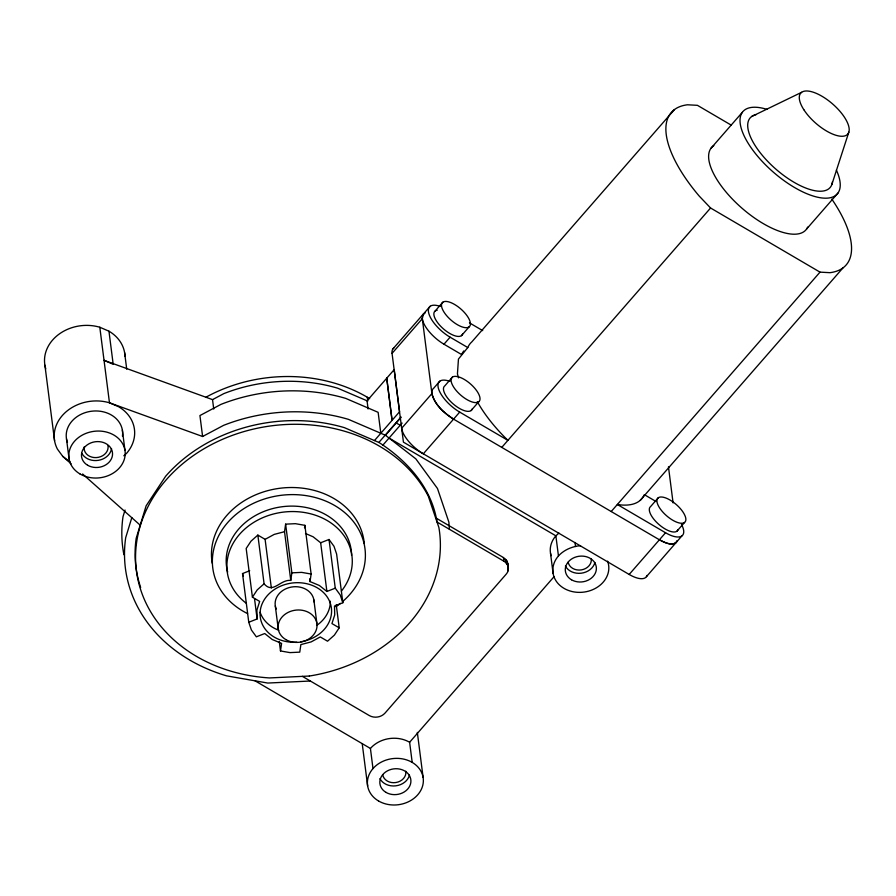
<?xml version="1.0" encoding="UTF-8"?>
<svg xmlns="http://www.w3.org/2000/svg" width="896" height="896" viewBox="0 0 896 896"><rect width="100%" height="100%" fill="white"/><g stroke="black" fill="none" stroke-linecap="round" stroke-linejoin="round"><path stroke-width="1.34" d="M659.411 539.784C664.294 542.259 670.298 545.63 675.752 542.942L677.309 540.758C673.557 547.366 664.328 542.416 659.411 539.784L453.566 419.138C444.181 413.123 434.616 404.869 431.906 393.602L422.307 318.685L423.147 314.261L430.214 306.275M302.422 676.368L369.331 715.579C374.326 718.424 381.158 717.405 385.011 713.104L506.162 574.202C509.902 570.394 508.67 563.64 503.944 561.243L437.035 522.032C431.715 487.883 407.355 460.757 379.109 442.568L344.456 427.672A152.813 126.538 -7.3 0 0 165.682 476.202L146.126 505.826L136.192 538.283A152.813 126.538 -7.3 0 0 140.661 587.462M280.493 650.955L281.59 643.406L272.25 639.509L264.723 633.528L256.368 636.821L251.395 630L248.763 622.261L257.118 618.957L256.906 610.098L259.672 601.418L252.414 597.173L246.176 548.475L250.992 541.184L257.846 535.091L264.085 583.789C273 594.395 280.146 579.331 290.763 580.395L284.525 531.698L285.622 524.149L295.411 523.678L304.886 525.336L311.125 574.034L310.027 581.582L319.368 585.491L326.894 591.472L335.261 588.179L340.234 594.989L342.854 602.739L334.499 606.032L334.723 614.891L331.946 623.571L339.203 627.827L334.398 635.107L327.544 641.2L320.286 636.944L311.158 641.894L300.866 644.594L299.768 652.142L289.979 652.613L280.493 650.955L279.283 641.491M290.763 580.395L291.861 572.846L285.622 524.149M304.528 527.856L304.886 525.336M125.048 510.037L123.01 516.69A163.408 135.318 -7.3 0 0 123.917 554.747M82.611 474.006L131.802 517.698L125.698 537.645A163.408 135.318 -7.3 0 0 226.587 675.853L267.792 683.054L310.341 681.016M831.925 184.274L848.814 132.182M252.414 597.173L257.23 589.882L264.085 583.789M71.098 463.792L62.731 456.355L57.389 449.053A40.354 33.421 -7.3 0 1 65.688 412.149A40.354 33.421 -7.3 0 1 109.469 402.797L202.608 436.498L223.664 425.32A163.408 135.318 -7.3 0 1 348.41 419.35L385.47 435.277L400.893 417.603M402.114 423.08L382.693 445.346M401.027 416.976L378.829 442.478M392.896 348.947L423.147 314.261M647.058 575.434A24.954 10.226 41.1 0 1 629.171 574.459L403.435 442.154L392.056 353.371L422.307 318.685L422.531 315.493L425.331 312.648M435.198 310.957L442.826 302.221M368.088 408.968L367.058 400.803L394.218 369.6L399.538 411.779L374.461 440.574M422.307 318.685A24.954 10.226 41.1 0 0 443.979 344.21L450.106 337.187L467.79 347.547A90.395 37.061 41.1 0 1 471.822 341.891L674.498 109.536M461.462 335.653L469.09 326.917A18.088 7.414 41.1 0 0 454.664 304.506A18.088 7.414 41.1 0 0 444.114 312.278A18.088 7.414 41.1 0 0 469.09 326.917M467.79 347.547L458.45 359.072L457.442 373.923L458.573 377.888M439.813 381.192L433.686 388.226A24.954 10.226 41.1 0 0 431.906 393.602L401.654 428.288A24.954 10.226 41.1 0 0 423.315 453.813L459.704 412.104L507.909 440.35A90.395 37.061 41.1 0 1 477.322 401.654M452.424 377.138L444.797 385.885A18.088 7.414 41.1 0 0 453.6 404.286A18.088 7.414 41.1 0 0 472.192 408.99M471.061 410.581L478.688 401.834A18.088 7.414 41.1 0 0 464.262 379.422A18.088 7.414 41.1 0 0 453.712 387.195A18.088 7.414 41.1 0 0 478.688 401.834M710.886 148.378L742.302 112.358M501.782 447.384L710.573 207.995L820.008 272.138L829.954 272.675A116.01 47.566 41.1 0 0 831.79 199.08M806.546 229.085L837.95 193.077M255.035 680.826L370.418 748.451A28.067 23.24 -7.3 0 1 409.618 742.269L554.053 576.677M611.206 511.526L820.008 272.138M640.27 500.293L842.946 267.926M658.269 497.784L650.642 506.531A18.088 7.414 41.1 0 0 659.445 524.933A18.088 7.414 41.1 0 0 678.037 529.637M629.171 574.459L665.549 532.75A24.954 10.226 41.1 0 0 681.464 524.339M676.906 531.227L684.533 522.48A18.088 7.414 41.1 0 0 670.107 500.069A18.088 7.414 41.1 0 0 659.557 507.842A18.088 7.414 41.1 0 0 684.533 522.48M646.442 576.666L681.89 535.909M271.342 588.045L265.104 539.347L274.221 534.397L284.525 531.698M558.936 533.098L555.867 535.83A28.067 23.24 -7.3 0 0 551.085 555.688M607.589 561.142A28.067 23.24 -7.3 0 1 575.994 592.2A28.067 23.24 -7.3 0 1 558.454 555.934C563.315 550.648 569.912 547.49 576.901 546.146A28.067 23.24 -7.3 0 1 580.552 545.765M123.827 455.762L126.594 453.32A40.354 33.421 -7.3 0 0 118.619 406.728L109.469 402.797L99.803 327.242A40.354 33.421 -7.3 0 0 58.206 334.79A40.354 33.421 -7.3 0 0 45.786 368.85M99.803 327.242L108.954 331.184L113.187 364.269L104.037 360.338L212.531 399.627L223.832 393.613A149.072 123.435 -7.3 0 1 337.624 388.17L367.058 400.803M751.643 116.525L801.595 92.333M248.763 622.261L242.525 573.563L249.693 570.741M305.491 533.501L313.13 536.794L320.656 542.774L329.022 539.482L333.995 546.291L336.616 554.042L342.854 602.739M291.861 572.846L301.65 572.376L311.125 574.034M731.102 125.059L697.424 105.325L687.478 104.787A116.01 47.566 41.1 0 0 699.171 196.022L710.573 207.995M469.448 322.862L482.709 330.624M443.979 344.21L461.653 354.581A90.395 37.061 41.1 0 1 463.792 350.941M656.096 501.547L644.314 494.637A90.395 37.061 41.1 0 1 617.344 504.493L665.549 532.75M400.277 425.186L396.166 423.013M389.054 438.066L555.867 535.83L558.454 555.934M436.565 518.347L503.474 557.57L507.046 561.221L508.413 568.422M257.846 535.091L265.104 539.347M453.566 419.138C444.192 413.067 434.717 404.858 431.906 393.602M385.47 435.277L415.845 458.864L437.472 488.499L448.885 522.166L449.4 529.278M62.731 456.355L70.235 462.179M131.802 517.698L140.19 525.168M242.525 573.563L243.398 576.139M668.461 466.805L673.086 502.88M575.019 542.483L575.534 546.515M550.525 553.314L553.101 573.429M507.528 562.352L508.323 569.643M507.046 561.221L507.517 564.906M508.054 570.853L507.83 563.539M506.386 560.157L506.856 563.842M505.557 559.182L506.027 562.867M503.474 557.57L503.944 561.243M380.811 433.283L378.134 412.328L345.733 398.395A163.408 135.318 -7.3 0 0 220.987 404.365L199.931 415.554L202.608 436.498M417.334 732.402L423.091 777.314M367.304 397.242L367.786 401.05M409.618 742.269L412.194 762.384M370.418 748.451L372.994 768.566M362.242 743.859L367.651 786.05M329.022 539.482L335.261 588.179M336.258 604.822L339.203 627.827M320.656 542.774L326.894 591.472M313.869 599.883L316.848 623.157M309.68 578.872L310.027 581.582M275.307 605.965L278.286 629.238M254.52 598.674L257.118 618.957M212.531 399.627L213.73 409.024M124.611 352.643L126.728 369.186M122.36 430.058L124.936 450.139M66.494 438.872L69.07 458.954M44.901 365.198L54.578 440.742M296.834 642.219A35.862 29.702 -7.3 0 1 263.726 600.611A35.862 29.702 -7.3 0 1 324.789 593.88A35.862 29.702 -7.3 0 1 300.821 641.771M330.355 601.205A35.862 29.702 -7.3 0 1 316.635 625.486M278.779 630.258A35.862 29.702 -7.3 0 1 260.12 612.282M246.198 603.221A62.866 52.058 -7.3 0 1 241.954 531.742A62.866 52.058 -7.3 0 1 327.667 520.822A62.866 52.058 -7.3 0 1 341.421 591.102M227.662 572.118A62.866 52.058 -7.3 0 1 281.725 506.789A62.866 52.058 -7.3 0 1 351.579 555.352M409.472 775.085A15.59 12.914 -7.3 0 1 395.763 785.837A15.59 12.914 -7.3 0 1 379.949 778.646M206.058 397.152A144.077 119.302 -7.3 0 1 369.667 398.653M111.552 448.56A15.59 12.914 -7.3 0 1 98.291 460.342A15.59 12.914 -7.3 0 1 81.805 453.253M108.002 445.738A12.04 9.968 -7.3 0 1 96.23 457.598A12.04 9.968 -7.3 0 1 84.19 446.88M67.458 442.434A28.28 23.419 -7.3 0 1 91.941 411.174A28.28 23.419 -7.3 0 1 122.438 436.184M594.922 562.453A15.59 12.914 -7.3 0 1 581.213 573.205A15.59 12.914 -7.3 0 1 565.398 566.026M591.226 558.566A11.659 9.654 -7.3 0 1 581.336 569.901A11.659 9.654 -7.3 0 1 568.187 562.195M276.214 609.011A19.522 16.162 -7.3 0 1 291.222 587.093A19.522 16.162 -7.3 0 1 314.059 601.989M108.954 331.184A40.354 33.421 -7.3 0 1 124.992 356.362M405.776 771.198A11.659 9.654 -7.3 0 1 395.886 782.533A11.659 9.654 -7.3 0 1 382.738 774.827M247.565 613.603A76.72 63.526 -7.3 0 1 227.73 522.502A76.72 63.526 -7.3 0 1 339.315 508.458A76.72 63.526 -7.3 0 1 342.485 601.664M340.402 603.389A76.72 63.526 -7.3 0 1 336.045 606.626M212.206 563.214A76.72 63.526 -7.3 0 1 279.72 488.286A76.72 63.526 -7.3 0 1 364.269 543.446M832.462 181.798A53.021 21.739 41.1 0 1 775.331 168.661A53.021 21.739 41.1 0 1 756.202 114.587M807.666 227.114A62.619 25.682 41.1 0 1 742.067 208.275A62.619 25.682 41.1 0 1 713.832 145.589M836.394 170.139A62.619 25.682 41.1 0 1 810.734 195.216A62.619 25.682 41.1 0 1 745.058 137.76A62.619 25.682 41.1 0 1 766.909 109.346M459.704 412.104A24.954 10.226 41.1 0 1 438.592 388.987A24.954 10.226 41.1 0 1 449.859 381.349M450.106 337.187A24.954 10.226 41.1 0 1 428.994 314.07A24.954 10.226 41.1 0 1 440.261 306.432M462.594 334.074A18.088 7.414 41.1 0 1 442.232 327.79A18.088 7.414 41.1 0 1 437.226 310.218M392.056 353.371A24.954 10.226 41.1 0 1 393.837 347.995M309.333 676.032L269.539 677.936A152.813 126.538 -7.3 0 1 166.152 479.886A152.813 126.538 -7.3 0 1 428.221 496.014L438.883 527.498A152.813 126.538 -7.3 0 1 309.333 676.032M386.736 378.202L392.067 420.37L386.736 378.202M285.858 639.61A19.522 16.162 -7.3 0 0 316.893 627.39A19.522 16.162 -7.3 0 0 289.946 611.587A19.522 16.162 -7.3 0 0 285.858 639.61M386.019 792.4A15.59 12.914 -7.3 0 0 410.805 782.634A15.59 12.914 -7.3 0 0 389.278 770.011A15.59 12.914 -7.3 0 0 386.019 792.4M87.651 465.259A15.59 12.914 -7.3 0 0 112.437 455.493A15.59 12.914 -7.3 0 0 90.91 442.882A15.59 12.914 -7.3 0 0 87.651 465.259M80.046 473.984A28.28 23.419 -7.3 0 0 125.003 456.266A28.28 23.419 -7.3 0 0 85.949 433.384A28.28 23.419 -7.3 0 0 80.046 473.984M378.538 800.968A28.067 23.24 -7.3 0 0 423.158 783.395A28.067 23.24 -7.3 0 0 384.406 760.682A28.067 23.24 -7.3 0 0 378.538 800.968M571.48 579.768A15.59 12.914 -7.3 0 0 596.266 570.002A15.59 12.914 -7.3 0 0 574.728 557.379A15.59 12.914 -7.3 0 0 571.48 579.768M803.813 109.67A31.181 12.79 41.1 0 0 846.877 134.915A31.181 12.79 41.1 0 0 822.013 96.275A31.181 12.79 41.1 0 0 803.813 109.67"/></g></svg>
